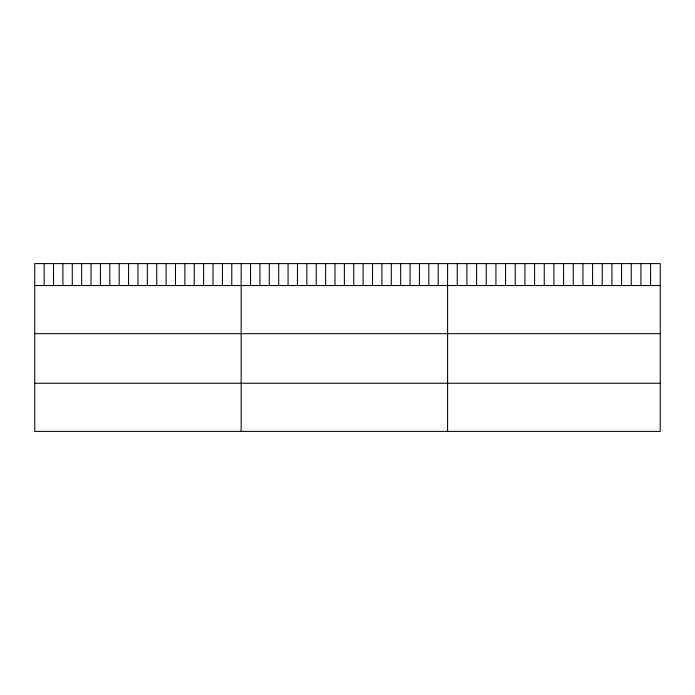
<?xml version="1.0" encoding="UTF-8"?>
<svg xmlns="http://www.w3.org/2000/svg" width="695" height="695" viewBox="0 0 695 695"><rect width="100%" height="100%" fill="white"/><g stroke="black" fill="none" stroke-linecap="round" stroke-linejoin="round"><path stroke-width="1.04" d="M660.25 285.532L660.25 431.395L34.75 431.395L34.75 263.605L660.25 263.605L660.25 285.532L34.75 285.532M34.75 333.669L660.25 333.669M34.75 383.258L660.25 383.258M650.581 263.605L650.581 285.532M640.92 263.605L640.92 285.532M631.251 263.605L631.251 285.532M621.582 263.605L621.582 285.532M611.913 263.605L611.913 285.532M602.252 263.605L602.252 285.532M592.583 263.605L592.583 285.532M582.914 263.605L582.914 285.532M573.245 263.605L573.245 285.532M563.584 263.605L563.584 285.532M553.915 263.605L553.915 285.532M544.246 263.605L544.246 285.532M534.585 263.605L534.585 285.532M524.916 263.605L524.916 285.532M515.247 263.605L515.247 285.532M505.578 263.605L505.578 285.532M495.917 263.605L495.917 285.532M486.248 263.605L486.248 285.532M476.579 263.605L476.579 285.532M466.91 263.605L466.91 285.532M457.249 263.605L457.249 285.532M447.58 263.605L447.58 431.395M438.197 263.605L438.197 285.532M428.815 263.605L428.815 285.532M419.433 263.605L419.433 285.532M410.05 263.605L410.05 285.532M400.668 263.605L400.668 285.532M391.285 263.605L391.285 285.532M381.903 263.605L381.903 285.532M372.52 263.605L372.52 285.532M363.137 263.605L363.137 285.532M353.755 263.605L353.755 285.532M344.373 263.605L344.373 285.532M334.99 263.605L334.99 285.532M325.608 263.605L325.608 285.532M316.225 263.605L316.225 285.532M306.842 263.605L306.842 285.532M297.46 263.605L297.46 285.532M288.078 263.605L288.078 285.532M278.695 263.605L278.695 285.532M269.312 263.605L269.312 285.532M259.93 263.605L259.93 285.532M250.547 263.605L250.547 285.532M241.165 263.605L241.165 431.395M231.783 263.605L231.783 285.532M222.4 263.605L222.4 285.532M213.017 263.605L213.017 285.532M203.635 263.605L203.635 285.532M194.252 263.605L194.252 285.532M184.87 263.605L184.87 285.532M175.488 263.605L175.488 285.532M166.105 263.605L166.105 285.532M156.722 263.605L156.722 285.532M147.34 263.605L147.34 285.532M137.958 263.605L137.958 285.532M128.575 263.605L128.575 285.532M119.192 263.605L119.192 285.532M109.81 263.605L109.81 285.532M100.427 263.605L100.427 285.532M91.045 263.605L91.045 285.532M81.663 263.605L81.663 285.532M72.28 263.605L72.28 285.532M62.898 263.605L62.898 285.532M53.515 263.605L53.515 285.532M44.133 263.605L44.133 285.532"/></g></svg>
